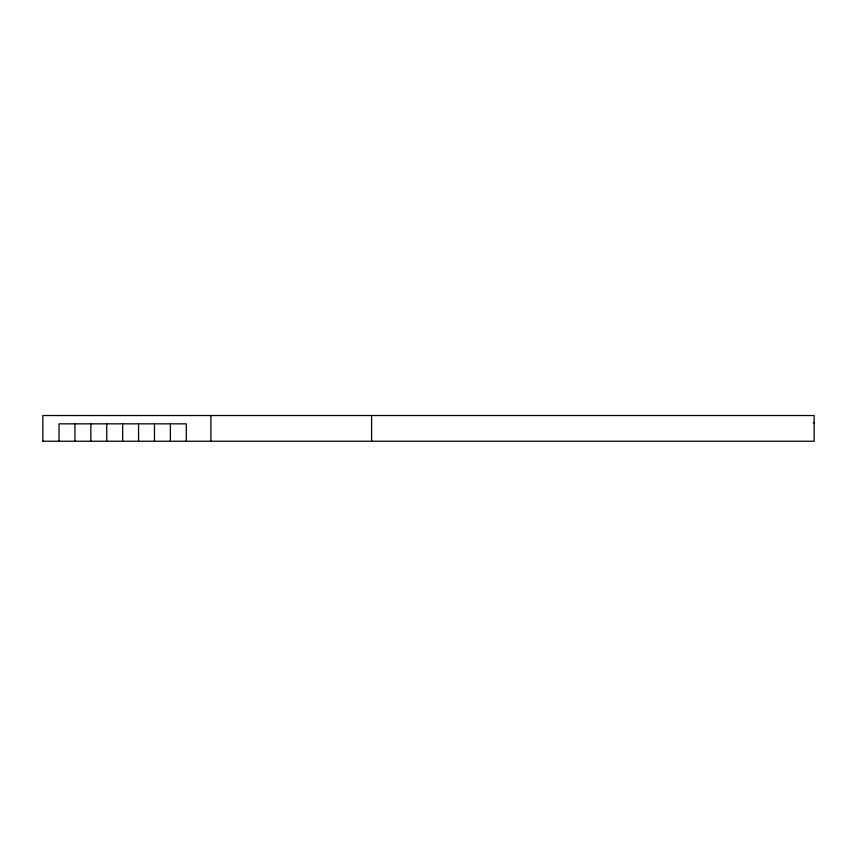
<?xml version="1.0" encoding="UTF-8"?>
<svg xmlns="http://www.w3.org/2000/svg" width="857" height="857" viewBox="0 0 857 857"><rect width="100%" height="100%" fill="white"/><g stroke="black" fill="none" stroke-linecap="round" stroke-linejoin="round"><path stroke-width="1.29" d="M813.293 422.726L814.15 422.726M42.85 441.237L814.15 441.237L814.15 415.527L42.85 415.527L42.85 441.473M371.595 415.527L371.595 441.237M210.897 415.527L210.897 441.237M186.29 441.237L186.29 423.84L59.026 423.84L59.026 441.237M170.382 423.84L170.382 441.237M154.474 423.84L154.474 441.237M138.566 423.84L138.566 441.237M122.658 423.84L122.658 441.237M106.75 423.84L106.75 441.237M90.842 423.84L90.842 441.237M74.934 423.84L74.934 441.237"/></g></svg>
